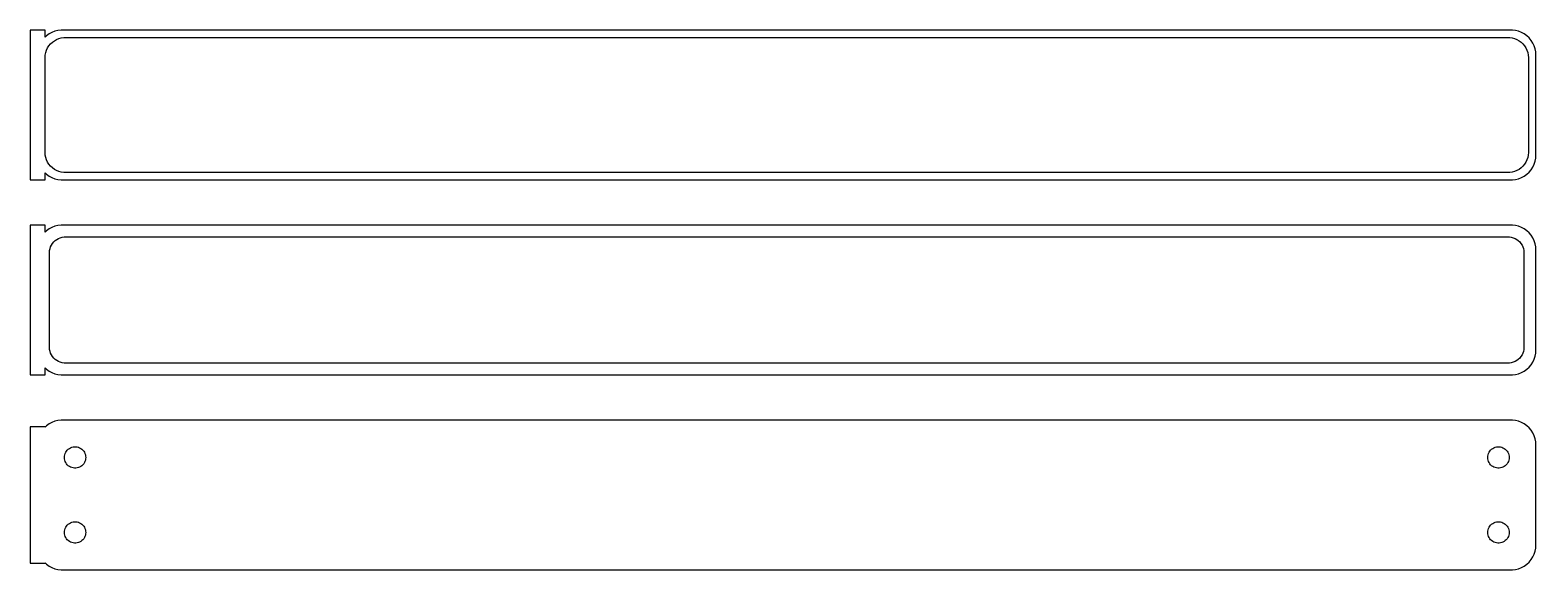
# Model space of a CAD drawing. Header units: metres. Extents: x -152 to 150, y 102 to 210.
import ezdxf

# ---------------------------------------------------------------- set-up
doc = ezdxf.new("R2010")
doc.units = ezdxf.units.M

msp = doc.modelspace()

# ---------------------------------------------------------------- linework, layer by layer
for p, q in [((-148.5, 209.99), (-151.5, 209.99)), ((-151.5, 209.99), (-151.5, 180.01)), ((-148.5, 208.559), (-148.5, 209.99)), ((-148.187, 208.853), (-148.5, 208.559)), ((-147.679, 209.222), (-148.187, 208.853)), ((-147.129, 209.524), (-147.679, 209.222)), ((-146.545, 209.755), (-147.129, 209.524)), ((-146.643, 207.877), (-146.203, 208.119)), ((-145.937, 209.911), (-146.545, 209.755)), ((-146.203, 208.119), (-145.736, 208.304)), ((-145.314, 209.99), (-145.937, 209.911)), ((-145.736, 208.304), (-145.25, 208.429)), ((145.314, 209.99), (-145.314, 209.99)), ((-145.25, 208.429), (-144.751, 208.492)), ((-144.751, 208.492), (144.751, 208.492)), ((144.751, 208.492), (145.25, 208.429)), ((145.25, 208.429), (145.736, 208.304)), ((145.937, 209.911), (145.314, 209.99)), ((145.736, 208.304), (146.203, 208.119)), ((146.545, 209.755), (145.937, 209.911)), ((146.203, 208.119), (146.643, 207.877)), ((147.129, 209.524), (146.545, 209.755)), ((147.679, 209.222), (147.129, 209.524)), ((148.187, 208.853), (147.679, 209.222)), ((148.645, 208.423), (148.187, 208.853)), ((149.045, 207.939), (148.645, 208.423)), ((-148.468, 205.001), (-148.374, 205.495)), ((-148.374, 205.495), (-148.219, 205.972)), ((-148.219, 205.972), (-148.005, 206.427)), ((-148.005, 206.427), (-147.736, 206.851)), ((-147.736, 206.851), (-147.416, 207.238)), ((-147.416, 207.238), (-147.05, 207.582)), ((-147.05, 207.582), (-146.643, 207.877)), ((146.643, 207.877), (147.05, 207.582)), ((147.05, 207.582), (147.416, 207.238)), ((147.416, 207.238), (147.736, 206.851)), ((147.736, 206.851), (148.005, 206.427)), ((148.005, 206.427), (148.219, 205.972)), ((148.219, 205.972), (148.374, 205.495)), ((148.374, 205.495), (148.468, 205.001)), ((149.382, 207.409), (149.045, 207.939)), ((149.649, 206.841), (149.382, 207.409)), ((149.843, 206.243), (149.649, 206.841)), ((149.961, 205.627), (149.843, 206.243)), ((150, 205), (149.961, 205.627)), ((-148.5, 204.5), (-148.468, 205.001)), ((-148.5, 185.5), (-148.5, 204.5)), ((148.468, 205.001), (148.5, 204.5)), ((148.5, 204.5), (148.5, 185.5)), ((150, 185), (150, 205)), ((-148.468, 184.999), (-148.5, 185.5)), ((-148.374, 184.505), (-148.468, 184.999)), ((-148.219, 184.028), (-148.374, 184.505)), ((-148.005, 183.573), (-148.219, 184.028)), ((148.219, 184.028), (148.005, 183.573)), ((148.374, 184.505), (148.219, 184.028)), ((148.468, 184.999), (148.374, 184.505)), ((148.5, 185.5), (148.468, 184.999)), ((149.843, 183.757), (149.961, 184.373)), ((149.961, 184.373), (150, 185)), ((-148.5, 181.441), (-148.187, 181.147)), ((-148.5, 180.01), (-148.5, 181.441)), ((-148.187, 181.147), (-147.679, 180.778)), ((-147.736, 183.149), (-148.005, 183.573)), ((-147.416, 182.762), (-147.736, 183.149)), ((-147.05, 182.418), (-147.416, 182.762)), ((-146.643, 182.123), (-147.05, 182.418)), ((-146.203, 181.881), (-146.643, 182.123)), ((-145.736, 181.696), (-146.203, 181.881)), ((-145.25, 181.571), (-145.736, 181.696)), ((-144.751, 181.508), (-145.25, 181.571)), ((144.751, 181.508), (-144.751, 181.508)), ((145.25, 181.571), (144.751, 181.508)), ((145.736, 181.696), (145.25, 181.571)), ((146.203, 181.881), (145.736, 181.696)), ((146.643, 182.123), (146.203, 181.881)), ((147.05, 182.418), (146.643, 182.123)), ((147.416, 182.762), (147.05, 182.418)), ((147.736, 183.149), (147.416, 182.762)), ((147.679, 180.778), (148.187, 181.147)), ((148.005, 183.573), (147.736, 183.149)), ((148.187, 181.147), (148.645, 181.577)), ((148.645, 181.577), (149.045, 182.061)), ((149.045, 182.061), (149.382, 182.591)), ((149.382, 182.591), (149.649, 183.159)), ((149.649, 183.159), (149.843, 183.757)), ((-151.5, 180.01), (-148.5, 180.01)), ((-147.679, 180.778), (-147.129, 180.476)), ((-147.129, 180.476), (-146.545, 180.245)), ((-146.545, 180.245), (-145.937, 180.089)), ((-145.937, 180.089), (-145.314, 180.01)), ((-145.314, 180.01), (145.314, 180.01)), ((145.314, 180.01), (145.937, 180.089)), ((145.937, 180.089), (146.545, 180.245)), ((146.545, 180.245), (147.129, 180.476)), ((147.129, 180.476), (147.679, 180.778)), ((-148.5, 170.979), (-151.5, 170.979)), ((-151.5, 170.979), (-151.5, 141.021)), ((-148.5, 169.559), (-148.5, 170.979)), ((-148.187, 169.853), (-148.5, 169.559)), ((-147.679, 170.222), (-148.187, 169.853)), ((-147.129, 170.524), (-147.679, 170.222)), ((-146.545, 170.755), (-147.129, 170.524)), ((-145.937, 170.911), (-146.545, 170.755)), ((-145.314, 170.99), (-145.937, 170.911)), ((145.314, 170.99), (-145.314, 170.99)), ((145.937, 170.911), (145.314, 170.99)), ((146.545, 170.755), (145.937, 170.911)), ((147.129, 170.524), (146.545, 170.755)), ((147.679, 170.222), (147.129, 170.524)), ((148.187, 169.853), (147.679, 170.222)), ((148.645, 169.423), (148.187, 169.853)), ((149.045, 168.939), (148.645, 169.423)), ((149.382, 168.409), (149.045, 168.939)), ((-147.613, 165.5), (-147.588, 165.89)), ((-147.588, 165.89), (-147.515, 166.274)), ((-147.515, 166.274), (-147.394, 166.646)), ((-147.394, 166.646), (-147.228, 167)), ((-147.228, 167), (-147.018, 167.33)), ((-147.018, 167.33), (-146.769, 167.631)), ((-146.769, 167.631), (-146.484, 167.899)), ((-146.484, 167.899), (-146.168, 168.128)), ((-146.168, 168.128), (-145.825, 168.317)), ((-145.825, 168.317), (-145.462, 168.461)), ((-145.462, 168.461), (-145.083, 168.558)), ((-145.083, 168.558), (-144.695, 168.607)), ((-144.695, 168.607), (144.695, 168.607)), ((144.695, 168.607), (145.083, 168.558)), ((145.083, 168.558), (145.462, 168.461)), ((145.462, 168.461), (145.825, 168.317)), ((145.825, 168.317), (146.168, 168.128)), ((146.168, 168.128), (146.484, 167.899)), ((146.484, 167.899), (146.769, 167.631)), ((146.769, 167.631), (147.018, 167.33)), ((147.018, 167.33), (147.228, 167)), ((147.228, 167), (147.394, 166.646)), ((147.394, 166.646), (147.515, 166.274)), ((147.515, 166.274), (147.588, 165.89)), ((147.588, 165.89), (147.613, 165.5)), ((149.649, 167.841), (149.382, 168.409)), ((149.843, 167.243), (149.649, 167.841)), ((149.961, 166.627), (149.843, 167.243)), ((150, 166), (149.961, 166.627)), ((150, 146), (150, 166)), ((-147.613, 146.5), (-147.613, 165.5)), ((147.613, 165.5), (147.613, 146.5)), ((-147.588, 146.11), (-147.613, 146.5)), ((-147.515, 145.726), (-147.588, 146.11)), ((-147.394, 145.354), (-147.515, 145.726)), ((-147.228, 145), (-147.394, 145.354)), ((-147.018, 144.67), (-147.228, 145)), ((147.228, 145), (147.018, 144.67)), ((147.394, 145.354), (147.228, 145)), ((147.515, 145.726), (147.394, 145.354)), ((147.588, 146.11), (147.515, 145.726)), ((147.613, 146.5), (147.588, 146.11)), ((149.649, 144.159), (149.843, 144.757)), ((149.843, 144.757), (149.961, 145.373)), ((149.961, 145.373), (150, 146)), ((-148.5, 141.021), (-148.5, 142.441)), ((-148.5, 142.441), (-148.187, 142.147)), ((-148.187, 142.147), (-147.679, 141.778)), ((-147.679, 141.778), (-147.129, 141.476)), ((-146.769, 144.369), (-147.018, 144.67)), ((-146.484, 144.101), (-146.769, 144.369)), ((-146.168, 143.872), (-146.484, 144.101)), ((-145.825, 143.683), (-146.168, 143.872)), ((-145.462, 143.539), (-145.825, 143.683)), ((-145.083, 143.442), (-145.462, 143.539)), ((-144.695, 143.393), (-145.083, 143.442)), ((144.695, 143.393), (-144.695, 143.393)), ((145.083, 143.442), (144.695, 143.393)), ((145.462, 143.539), (145.083, 143.442)), ((145.825, 143.683), (145.462, 143.539)), ((146.168, 143.872), (145.825, 143.683)), ((146.484, 144.101), (146.168, 143.872)), ((146.769, 144.369), (146.484, 144.101)), ((147.018, 144.67), (146.769, 144.369)), ((147.129, 141.476), (147.679, 141.778)), ((147.679, 141.778), (148.187, 142.147)), ((148.187, 142.147), (148.645, 142.577)), ((148.645, 142.577), (149.045, 143.061)), ((149.045, 143.061), (149.382, 143.591)), ((149.382, 143.591), (149.649, 144.159)), ((-151.5, 141.021), (-148.5, 141.021)), ((-147.129, 141.476), (-146.545, 141.245)), ((-146.545, 141.245), (-145.937, 141.089)), ((-145.937, 141.089), (-145.314, 141.01)), ((-145.314, 141.01), (145.314, 141.01)), ((145.314, 141.01), (145.937, 141.089)), ((145.937, 141.089), (146.545, 141.245)), ((146.545, 141.245), (147.129, 141.476)), ((-148.5, 130.653), (-151.5, 130.653)), ((-151.5, 130.653), (-151.5, 103.347)), ((-148.187, 130.853), (-148.5, 130.559)), ((-148.5, 130.559), (-148.5, 130.653)), ((-147.679, 131.222), (-148.187, 130.853)), ((-147.129, 131.524), (-147.679, 131.222)), ((-146.545, 131.755), (-147.129, 131.524)), ((-145.937, 131.911), (-146.545, 131.755)), ((-145.314, 131.99), (-145.937, 131.911)), ((145.314, 131.99), (-145.314, 131.99)), ((145.937, 131.911), (145.314, 131.99)), ((146.545, 131.755), (145.937, 131.911)), ((147.129, 131.524), (146.545, 131.755)), ((147.679, 131.222), (147.129, 131.524)), ((148.187, 130.853), (147.679, 131.222)), ((148.645, 130.423), (148.187, 130.853)), ((149.045, 129.939), (148.645, 130.423)), ((149.382, 129.409), (149.045, 129.939)), ((-142.9, 126.597), (-142.634, 126.631)), ((-142.634, 126.631), (-142.366, 126.631)), ((-142.366, 126.631), (-142.1, 126.597)), ((142.1, 126.597), (142.366, 126.631)), ((142.366, 126.631), (142.634, 126.631)), ((142.634, 126.631), (142.9, 126.597)), ((149.649, 128.841), (149.382, 129.409)), ((149.843, 128.243), (149.649, 128.841)), ((149.961, 127.627), (149.843, 128.243)), ((150, 127), (149.961, 127.627)), ((150, 107), (150, 127)), ((-144.635, 124.5), (-144.618, 124.768)), ((-144.618, 124.232), (-144.635, 124.5)), ((-144.618, 124.768), (-144.568, 125.031)), ((-144.568, 123.969), (-144.618, 124.232)), ((-144.568, 125.031), (-144.485, 125.286)), ((-144.485, 123.714), (-144.568, 123.969)), ((-144.485, 125.286), (-144.371, 125.529)), ((-144.371, 123.471), (-144.485, 123.714)), ((-144.371, 125.529), (-144.227, 125.755)), ((-144.227, 125.755), (-144.057, 125.962)), ((-144.057, 125.962), (-143.861, 126.145)), ((-143.861, 126.145), (-143.644, 126.303)), ((-143.644, 126.303), (-143.409, 126.432)), ((-143.409, 126.432), (-143.16, 126.531)), ((-143.16, 126.531), (-142.9, 126.597)), ((-142.1, 126.597), (-141.84, 126.531)), ((-141.84, 126.531), (-141.591, 126.432)), ((-141.591, 126.432), (-141.356, 126.303)), ((-141.356, 126.303), (-141.139, 126.145)), ((-141.139, 126.145), (-140.943, 125.962)), ((-140.943, 125.962), (-140.773, 125.755)), ((-140.773, 125.755), (-140.629, 125.529)), ((-140.629, 125.529), (-140.515, 125.286)), ((-140.515, 123.714), (-140.629, 123.471)), ((-140.515, 125.286), (-140.432, 125.031)), ((-140.432, 123.969), (-140.515, 123.714)), ((-140.432, 125.031), (-140.382, 124.768)), ((-140.382, 124.232), (-140.432, 123.969)), ((-140.382, 124.768), (-140.365, 124.5)), ((-140.365, 124.5), (-140.382, 124.232)), ((140.365, 124.5), (140.382, 124.768)), ((140.382, 124.232), (140.365, 124.5)), ((140.382, 124.768), (140.432, 125.031)), ((140.432, 123.969), (140.382, 124.232)), ((140.432, 125.031), (140.515, 125.286)), ((140.515, 123.714), (140.432, 123.969)), ((140.515, 125.286), (140.629, 125.529)), ((140.629, 123.471), (140.515, 123.714)), ((140.629, 125.529), (140.773, 125.755)), ((140.773, 125.755), (140.943, 125.962)), ((140.943, 125.962), (141.139, 126.145)), ((141.139, 126.145), (141.356, 126.303)), ((141.356, 126.303), (141.591, 126.432)), ((141.591, 126.432), (141.84, 126.531)), ((141.84, 126.531), (142.1, 126.597)), ((142.9, 126.597), (143.16, 126.531)), ((143.16, 126.531), (143.409, 126.432)), ((143.409, 126.432), (143.644, 126.303)), ((143.644, 126.303), (143.861, 126.145)), ((143.861, 126.145), (144.057, 125.962)), ((144.057, 125.962), (144.227, 125.755)), ((144.227, 125.755), (144.371, 125.529)), ((144.371, 125.529), (144.485, 125.286)), ((144.485, 123.714), (144.371, 123.471)), ((144.485, 125.286), (144.568, 125.031)), ((144.568, 123.969), (144.485, 123.714)), ((144.568, 125.031), (144.618, 124.768)), ((144.618, 124.232), (144.568, 123.969)), ((144.618, 124.768), (144.635, 124.5)), ((144.635, 124.5), (144.618, 124.232)), ((-144.227, 123.245), (-144.371, 123.471)), ((-144.057, 123.038), (-144.227, 123.245)), ((-143.861, 122.855), (-144.057, 123.038)), ((-143.644, 122.697), (-143.861, 122.855)), ((-143.409, 122.568), (-143.644, 122.697)), ((-143.16, 122.469), (-143.409, 122.568)), ((-142.9, 122.403), (-143.16, 122.469)), ((-142.634, 122.369), (-142.9, 122.403)), ((-142.366, 122.369), (-142.634, 122.369)), ((-142.1, 122.403), (-142.366, 122.369)), ((-141.84, 122.469), (-142.1, 122.403)), ((-141.591, 122.568), (-141.84, 122.469)), ((-141.356, 122.697), (-141.591, 122.568)), ((-141.139, 122.855), (-141.356, 122.697)), ((-140.943, 123.038), (-141.139, 122.855)), ((-140.773, 123.245), (-140.943, 123.038)), ((-140.629, 123.471), (-140.773, 123.245)), ((140.773, 123.245), (140.629, 123.471)), ((140.943, 123.038), (140.773, 123.245)), ((141.139, 122.855), (140.943, 123.038)), ((141.356, 122.697), (141.139, 122.855)), ((141.591, 122.568), (141.356, 122.697)), ((141.84, 122.469), (141.591, 122.568)), ((142.1, 122.403), (141.84, 122.469)), ((142.366, 122.369), (142.1, 122.403)), ((142.634, 122.369), (142.366, 122.369)), ((142.9, 122.403), (142.634, 122.369)), ((143.16, 122.469), (142.9, 122.403)), ((143.409, 122.568), (143.16, 122.469)), ((143.644, 122.697), (143.409, 122.568)), ((143.861, 122.855), (143.644, 122.697)), ((144.057, 123.038), (143.861, 122.855)), ((144.227, 123.245), (144.057, 123.038)), ((144.371, 123.471), (144.227, 123.245)), ((-143.16, 111.531), (-142.9, 111.597)), ((-142.9, 111.597), (-142.634, 111.631)), ((-142.634, 111.631), (-142.366, 111.631)), ((-142.366, 111.631), (-142.1, 111.597)), ((-142.1, 111.597), (-141.84, 111.531)), ((141.84, 111.531), (142.1, 111.597)), ((142.1, 111.597), (142.366, 111.631)), ((142.366, 111.631), (142.634, 111.631)), ((142.634, 111.631), (142.9, 111.597)), ((142.9, 111.597), (143.16, 111.531)), ((-144.635, 109.5), (-144.618, 109.768)), ((-144.618, 109.232), (-144.635, 109.5)), ((-144.618, 109.768), (-144.568, 110.031)), ((-144.568, 108.969), (-144.618, 109.232)), ((-144.568, 110.031), (-144.485, 110.286)), ((-144.485, 108.714), (-144.568, 108.969)), ((-144.485, 110.286), (-144.371, 110.529)), ((-144.371, 108.471), (-144.485, 108.714)), ((-144.371, 110.529), (-144.227, 110.755)), ((-144.227, 110.755), (-144.057, 110.962)), ((-144.057, 110.962), (-143.861, 111.145)), ((-143.861, 111.145), (-143.644, 111.303)), ((-143.644, 111.303), (-143.409, 111.432)), ((-143.409, 111.432), (-143.16, 111.531)), ((-141.84, 111.531), (-141.591, 111.432)), ((-141.591, 111.432), (-141.356, 111.303)), ((-141.356, 111.303), (-141.139, 111.145)), ((-141.139, 111.145), (-140.943, 110.962)), ((-140.943, 110.962), (-140.773, 110.755)), ((-140.773, 110.755), (-140.629, 110.529)), ((-140.629, 110.529), (-140.515, 110.286)), ((-140.515, 108.714), (-140.629, 108.471)), ((-140.515, 110.286), (-140.432, 110.031)), ((-140.432, 108.969), (-140.515, 108.714)), ((-140.432, 110.031), (-140.382, 109.768)), ((-140.382, 109.232), (-140.432, 108.969)), ((-140.382, 109.768), (-140.365, 109.5)), ((-140.365, 109.5), (-140.382, 109.232)), ((140.365, 109.5), (140.382, 109.768)), ((140.382, 109.232), (140.365, 109.5)), ((140.382, 109.768), (140.432, 110.031)), ((140.432, 108.969), (140.382, 109.232)), ((140.432, 110.031), (140.515, 110.286)), ((140.515, 108.714), (140.432, 108.969)), ((140.515, 110.286), (140.629, 110.529)), ((140.629, 108.471), (140.515, 108.714)), ((140.629, 110.529), (140.773, 110.755)), ((140.773, 110.755), (140.943, 110.962)), ((140.943, 110.962), (141.139, 111.145)), ((141.139, 111.145), (141.356, 111.303)), ((141.356, 111.303), (141.591, 111.432)), ((141.591, 111.432), (141.84, 111.531)), ((143.16, 111.531), (143.409, 111.432)), ((143.409, 111.432), (143.644, 111.303)), ((143.644, 111.303), (143.861, 111.145)), ((143.861, 111.145), (144.057, 110.962)), ((144.057, 110.962), (144.227, 110.755)), ((144.227, 110.755), (144.371, 110.529)), ((144.371, 110.529), (144.485, 110.286)), ((144.485, 108.714), (144.371, 108.471)), ((144.485, 110.286), (144.568, 110.031)), ((144.568, 108.969), (144.485, 108.714)), ((144.568, 110.031), (144.618, 109.768)), ((144.618, 109.232), (144.568, 108.969)), ((144.618, 109.768), (144.635, 109.5)), ((144.635, 109.5), (144.618, 109.232)), ((-144.227, 108.245), (-144.371, 108.471)), ((-144.057, 108.038), (-144.227, 108.245)), ((-143.861, 107.855), (-144.057, 108.038)), ((-143.644, 107.697), (-143.861, 107.855)), ((-143.409, 107.568), (-143.644, 107.697)), ((-143.16, 107.469), (-143.409, 107.568)), ((-142.9, 107.403), (-143.16, 107.469)), ((-142.634, 107.369), (-142.9, 107.403)), ((-142.366, 107.369), (-142.634, 107.369)), ((-142.1, 107.403), (-142.366, 107.369)), ((-141.84, 107.469), (-142.1, 107.403)), ((-141.591, 107.568), (-141.84, 107.469)), ((-141.356, 107.697), (-141.591, 107.568)), ((-141.139, 107.855), (-141.356, 107.697)), ((-140.943, 108.038), (-141.139, 107.855)), ((-140.773, 108.245), (-140.943, 108.038)), ((-140.629, 108.471), (-140.773, 108.245)), ((140.773, 108.245), (140.629, 108.471)), ((140.943, 108.038), (140.773, 108.245)), ((141.139, 107.855), (140.943, 108.038)), ((141.356, 107.697), (141.139, 107.855)), ((141.591, 107.568), (141.356, 107.697)), ((141.84, 107.469), (141.591, 107.568)), ((142.1, 107.403), (141.84, 107.469)), ((142.366, 107.369), (142.1, 107.403)), ((142.634, 107.369), (142.366, 107.369)), ((142.9, 107.403), (142.634, 107.369)), ((143.16, 107.469), (142.9, 107.403)), ((143.409, 107.568), (143.16, 107.469)), ((143.644, 107.697), (143.409, 107.568)), ((143.861, 107.855), (143.644, 107.697)), ((144.057, 108.038), (143.861, 107.855)), ((144.227, 108.245), (144.057, 108.038)), ((144.371, 108.471), (144.227, 108.245)), ((149.649, 105.159), (149.843, 105.757)), ((149.843, 105.757), (149.961, 106.373)), ((149.961, 106.373), (150, 107)), ((-151.5, 103.347), (-148.5, 103.347)), ((-148.5, 103.347), (-148.5, 103.441)), ((-148.5, 103.441), (-148.187, 103.147)), ((-148.187, 103.147), (-147.679, 102.778)), ((-147.679, 102.778), (-147.129, 102.476)), ((147.129, 102.476), (147.679, 102.778)), ((147.679, 102.778), (148.187, 103.147)), ((148.187, 103.147), (148.645, 103.577)), ((148.645, 103.577), (149.045, 104.061)), ((149.045, 104.061), (149.382, 104.591)), ((149.382, 104.591), (149.649, 105.159)), ((-147.129, 102.476), (-146.545, 102.245)), ((-146.545, 102.245), (-145.937, 102.089)), ((-145.937, 102.089), (-145.314, 102.01)), ((-145.314, 102.01), (145.314, 102.01)), ((145.314, 102.01), (145.937, 102.089)), ((145.937, 102.089), (146.545, 102.245)), ((146.545, 102.245), (147.129, 102.476))]:
    msp.add_line(p, q)

doc.saveas('drawing.dxf')
